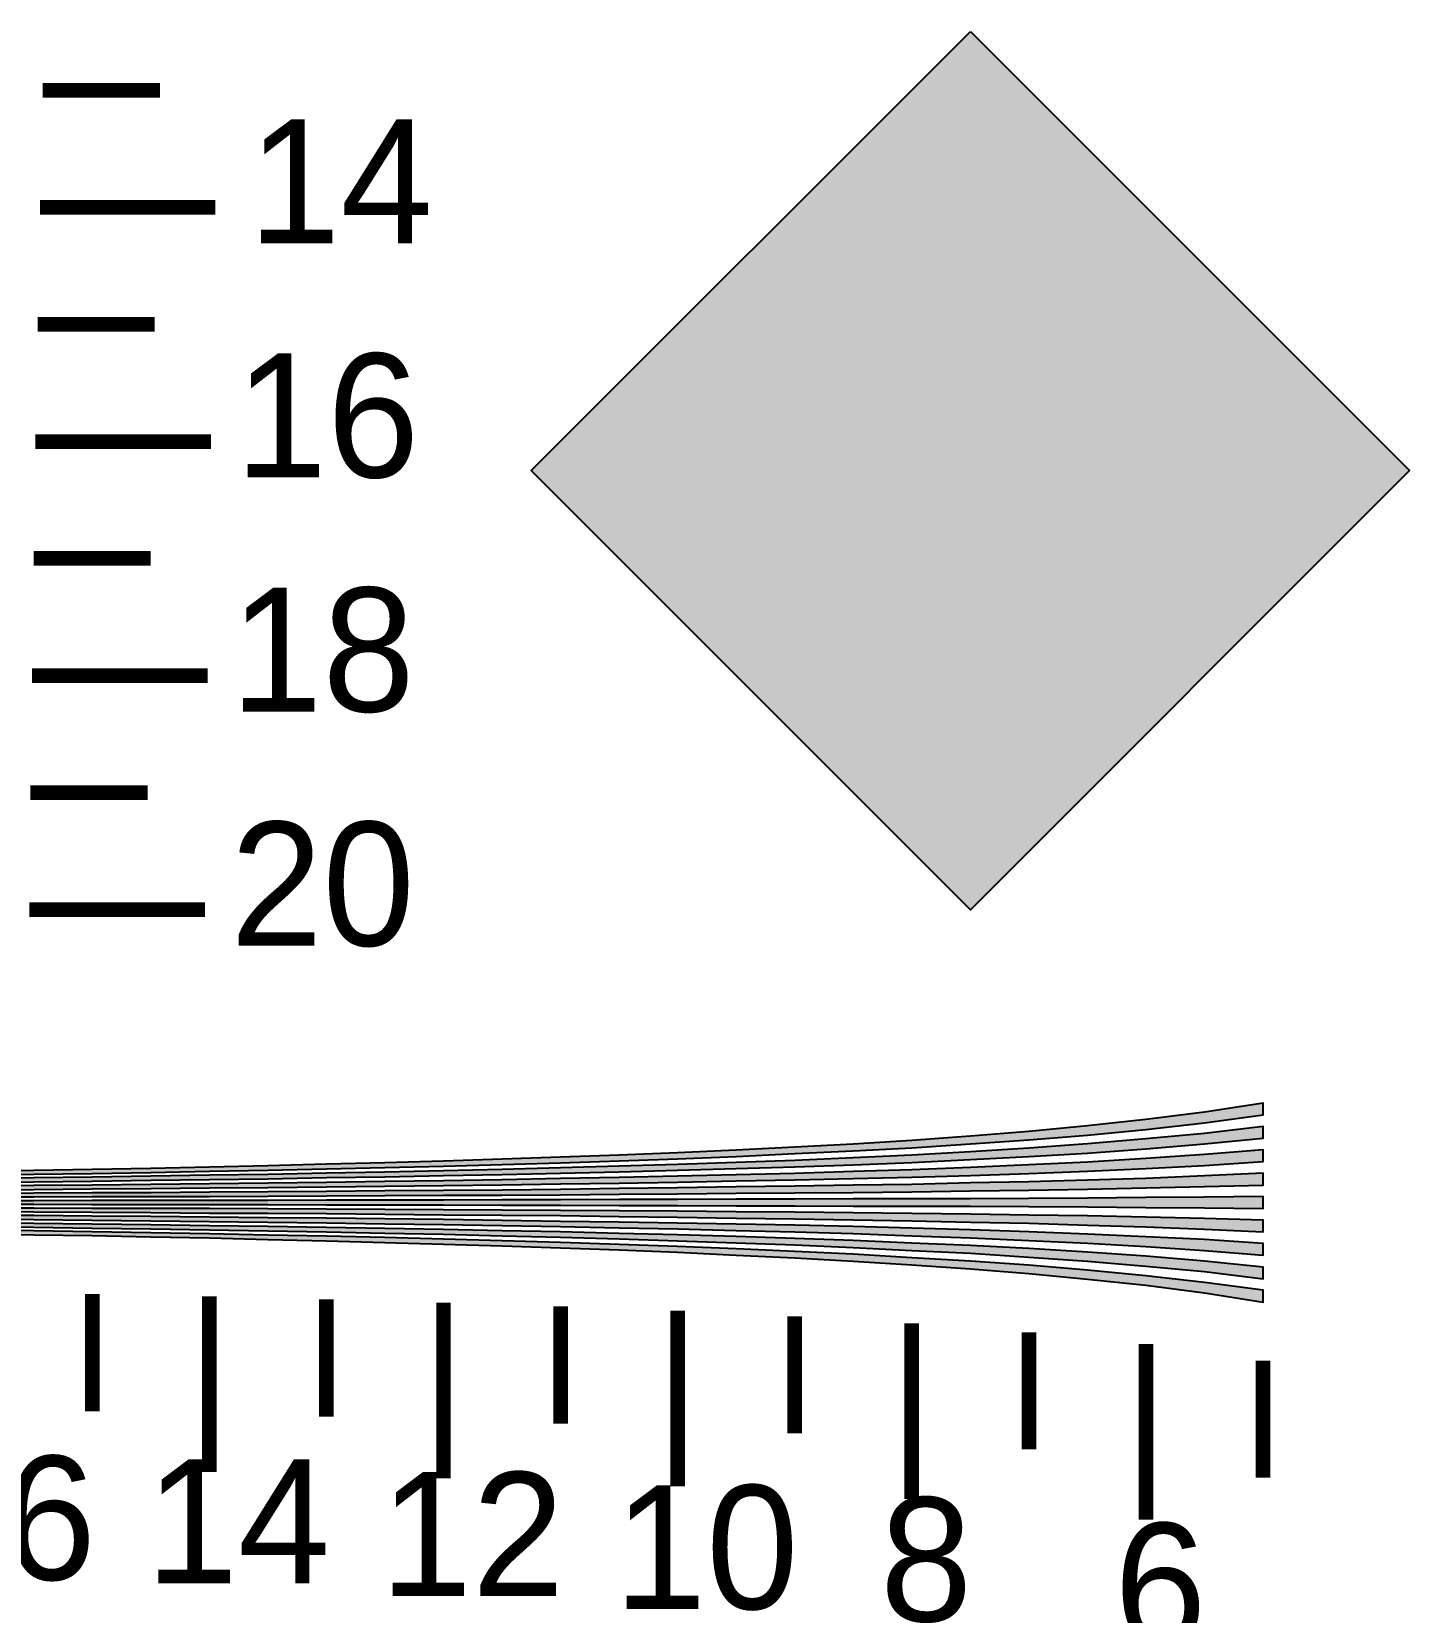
# Model space of a CAD drawing. Header units: millimetres. Extents: x 0 to 791, y 0 to 492.
# Drawn here: x 451.4 to 545.6, y 224.1 to 332.1 of the extents above; entities that cross this region are included whole.
import ezdxf

# ---------------------------------------------------------------- set-up
doc = ezdxf.new("R2010")
doc.units = ezdxf.units.MM
for name, color, linetype in [('CENTER', 7, 'Continuous'), ('LABELS', 7, 'Continuous'), ('SFR', 7, 'Continuous')]:
    doc.layers.add(name, color=color, linetype=linetype)

msp = doc.modelspace()

# ---------------------------------------------------------------- hatches: boundary and pattern name
at = {"layer": 'CENTER', "true_color": 0x000000}
h = msp.add_hatch(color=7, dxfattribs=at)
h.dxf.hatch_style = 1
h.paths.add_polyline_path([(535.56, 258.92), (531.56, 258.3), (527.56, 257.79), (523.56, 257.36), (519.56, 256.99), (515.56, 256.66), (511.56, 256.37), (507.56, 256.12), (503.56, 255.9), (499.56, 255.7), (495.56, 255.52), (491.56, 255.36), (487.56, 255.22), (483.56, 255.08), (479.56, 254.96), (475.56, 254.84), (471.56, 254.74), (467.56, 254.64), (463.56, 254.54), (459.56, 254.46), (455.56, 254.38), (451.56, 254.32), (447.56, 254.24), (443.56, 254.18), (439.56, 254.12), (435.56, 254.06), (431.56, 254), (427.56, 253.96), (423.56, 253.9), (419.56, 253.86), (415.56, 253.82), (415.56, 253.62), (419.56, 253.66), (423.56, 253.7), (427.56, 253.74), (431.56, 253.78), (435.56, 253.84), (439.56, 253.88), (443.56, 253.94), (447.56, 254), (451.56, 254.06), (455.56, 254.12), (459.56, 254.18), (463.56, 254.26), (467.56, 254.34), (471.56, 254.42), (475.56, 254.52), (479.56, 254.62), (483.56, 254.73), (487.56, 254.85), (491.56, 254.98), (495.56, 255.12), (499.56, 255.28), (503.56, 255.47), (507.56, 255.65), (511.56, 255.87), (515.56, 256.13), (519.56, 256.41), (523.56, 256.74), (527.56, 257.12), (531.56, 257.58), (535.56, 258.12), (535.56, 258.92)])
h = msp.add_hatch(color=7, dxfattribs=at)
h.dxf.hatch_style = 1
h.paths.add_polyline_path([(535.56, 257.33), (531.56, 256.84), (527.56, 256.47), (523.56, 256.13), (519.56, 255.85), (515.56, 255.59), (511.56, 255.37), (507.56, 255.19), (503.56, 255.01), (499.56, 254.87), (495.56, 254.73), (491.56, 254.61), (487.56, 254.49), (483.56, 254.39), (479.56, 254.29), (475.56, 254.21), (471.56, 254.13), (467.56, 254.05), (463.56, 253.99), (459.56, 253.93), (455.56, 253.87), (451.56, 253.81), (447.56, 253.75), (443.56, 253.71), (439.56, 253.65), (435.56, 253.6), (431.56, 253.56), (427.56, 253.52), (423.56, 253.48), (419.56, 253.46), (415.56, 253.42), (415.56, 253.22), (419.56, 253.24), (423.56, 253.28), (427.56, 253.3), (431.56, 253.34), (435.56, 253.38), (439.56, 253.42), (443.56, 253.47), (447.56, 253.51), (451.56, 253.55), (455.56, 253.59), (459.56, 253.65), (463.56, 253.71), (467.56, 253.75), (471.56, 253.83), (475.56, 253.89), (479.56, 253.97), (483.56, 254.05), (487.56, 254.13), (491.56, 254.23), (495.56, 254.33), (499.56, 254.45), (503.56, 254.57), (507.56, 254.71), (511.56, 254.87), (515.56, 255.07), (519.56, 255.27), (523.56, 255.51), (527.56, 255.79), (531.56, 256.13), (535.56, 256.53), (535.56, 257.33)])
h = msp.add_hatch(color=7, dxfattribs=at)
h.dxf.hatch_style = 1
h.paths.add_polyline_path([(535.56, 255.73), (531.56, 255.41), (527.56, 255.13), (523.56, 254.89), (519.56, 254.71), (515.56, 254.52), (511.56, 254.36), (507.56, 254.24), (503.56, 254.12), (499.56, 254.02), (495.56, 253.92), (491.56, 253.84), (487.56, 253.76), (483.56, 253.68), (479.56, 253.62), (475.56, 253.56), (471.56, 253.5), (467.56, 253.46), (463.56, 253.4), (459.56, 253.36), (455.56, 253.32), (451.56, 253.28), (447.56, 253.24), (443.56, 253.22), (439.56, 253.18), (435.56, 253.14), (431.56, 253.12), (427.56, 253.1), (423.56, 253.06), (419.56, 253.04), (415.56, 253.02), (415.56, 252.82), (419.56, 252.84), (423.56, 252.86), (427.56, 252.88), (431.56, 252.9), (435.56, 252.92), (439.56, 252.94), (443.56, 252.96), (447.56, 253), (451.56, 253.02), (455.56, 253.06), (459.56, 253.08), (463.56, 253.12), (467.56, 253.16), (471.56, 253.2), (475.56, 253.24), (479.56, 253.28), (483.56, 253.34), (487.56, 253.4), (491.56, 253.46), (495.56, 253.52), (499.56, 253.6), (503.56, 253.68), (507.56, 253.76), (511.56, 253.86), (515.56, 253.98), (519.56, 254.12), (523.56, 254.28), (527.56, 254.46), (531.56, 254.66), (535.56, 254.92), (535.56, 255.73)])
h = msp.add_hatch(color=7, dxfattribs=at)
h.dxf.hatch_style = 1
h.paths.add_polyline_path([(535.56, 254.13), (531.56, 253.95), (527.56, 253.78), (523.56, 253.66), (519.56, 253.54), (515.56, 253.47), (511.56, 253.36), (507.56, 253.31), (503.56, 253.25), (499.56, 253.19), (495.56, 253.12), (491.56, 253.08), (487.56, 253.02), (483.56, 252.98), (479.56, 252.96), (475.56, 252.92), (471.56, 252.88), (467.56, 252.86), (463.56, 252.84), (459.56, 252.8), (455.56, 252.78), (451.56, 252.76), (447.56, 252.74), (443.56, 252.73), (439.56, 252.71), (435.56, 252.71), (431.56, 252.69), (427.56, 252.67), (423.56, 252.65), (419.56, 252.65), (415.56, 252.63), (415.56, 252.43), (419.56, 252.43), (423.56, 252.45), (427.56, 252.45), (431.56, 252.47), (435.56, 252.47), (439.56, 252.49), (443.56, 252.49), (447.56, 252.51), (451.56, 252.51), (455.56, 252.53), (459.56, 252.55), (463.56, 252.55), (467.56, 252.56), (471.56, 252.58), (475.56, 252.6), (479.56, 252.62), (483.56, 252.64), (487.56, 252.66), (491.56, 252.7), (495.56, 252.72), (499.56, 252.76), (503.56, 252.78), (507.56, 252.82), (511.56, 252.86), (515.56, 252.92), (519.56, 252.98), (523.56, 253.04), (527.56, 253.12), (531.56, 253.22), (535.56, 253.32), (535.56, 254.13)])
h = msp.add_hatch(color=7, dxfattribs=at)
h.dxf.hatch_style = 1
h.paths.add_polyline_path([(535.56, 252.53), (531.56, 252.49), (527.56, 252.47), (523.56, 252.42), (519.56, 252.4), (515.56, 252.38), (511.56, 252.37), (507.56, 252.37), (503.56, 252.35), (499.56, 252.35), (495.56, 252.33), (491.56, 252.33), (487.56, 252.31), (483.56, 252.31), (479.56, 252.29), (475.56, 252.29), (471.56, 252.29), (467.56, 252.27), (463.56, 252.27), (459.56, 252.27), (455.56, 252.27), (451.56, 252.25), (447.56, 252.25), (443.56, 252.25), (439.56, 252.25), (435.56, 252.25), (431.56, 252.25), (427.56, 252.23), (423.56, 252.23), (419.56, 252.23), (415.56, 252.23), (415.56, 252.03), (419.56, 252.03), (423.56, 252.03), (427.56, 252.03), (431.56, 252.01), (435.56, 252.01), (439.56, 252.01), (443.56, 252.01), (447.56, 252.01), (451.56, 252.01), (455.56, 251.99), (459.56, 251.99), (463.56, 251.99), (467.56, 251.99), (471.56, 251.97), (475.56, 251.97), (479.56, 251.97), (483.56, 251.95), (487.56, 251.95), (491.56, 251.93), (495.56, 251.93), (499.56, 251.91), (503.56, 251.91), (507.56, 251.89), (511.56, 251.87), (515.56, 251.87), (519.56, 251.85), (523.56, 251.83), (527.56, 251.79), (531.56, 251.77), (535.56, 251.73), (535.56, 252.53)])
h = msp.add_hatch(color=7, dxfattribs=at)
h.dxf.hatch_style = 1
h.paths.add_polyline_path([(535.56, 250.93), (531.56, 251.03), (527.56, 251.13), (523.56, 251.21), (519.56, 251.27), (515.56, 251.33), (511.56, 251.37), (507.56, 251.43), (503.56, 251.47), (499.56, 251.49), (495.56, 251.53), (491.56, 251.55), (487.56, 251.59), (483.56, 251.61), (479.56, 251.63), (475.56, 251.65), (471.56, 251.67), (467.56, 251.69), (463.56, 251.71), (459.56, 251.71), (455.56, 251.73), (451.56, 251.75), (447.56, 251.75), (443.56, 251.76), (439.56, 251.76), (435.56, 251.78), (431.56, 251.78), (427.56, 251.8), (423.56, 251.8), (419.56, 251.82), (415.56, 251.82), (415.56, 251.62), (419.56, 251.6), (423.56, 251.6), (427.56, 251.58), (431.56, 251.56), (435.56, 251.54), (439.56, 251.54), (443.56, 251.52), (447.56, 251.51), (451.56, 251.49), (455.56, 251.47), (459.56, 251.45), (463.56, 251.41), (467.56, 251.39), (471.56, 251.37), (475.56, 251.33), (479.56, 251.29), (483.56, 251.27), (487.56, 251.23), (491.56, 251.17), (495.56, 251.13), (499.56, 251.07), (503.56, 251.01), (507.56, 250.94), (511.56, 250.87), (515.56, 250.79), (519.56, 250.71), (523.56, 250.59), (527.56, 250.47), (531.56, 250.31), (535.56, 250.13), (535.56, 250.93)])
h = msp.add_hatch(color=7, dxfattribs=at)
h.dxf.hatch_style = 1
h.paths.add_polyline_path([(535.56, 249.32), (531.56, 249.59), (527.56, 249.79), (523.56, 249.96), (519.56, 250.13), (515.56, 250.27), (511.56, 250.37), (507.56, 250.49), (503.56, 250.57), (499.56, 250.65), (495.56, 250.72), (491.56, 250.78), (487.56, 250.84), (483.56, 250.9), (479.56, 250.97), (475.56, 251.01), (471.56, 251.05), (467.56, 251.09), (463.56, 251.13), (459.56, 251.17), (455.56, 251.19), (451.56, 251.23), (447.56, 251.25), (443.56, 251.29), (439.56, 251.31), (435.56, 251.33), (431.56, 251.35), (427.56, 251.37), (423.56, 251.39), (419.56, 251.4), (415.56, 251.42), (415.56, 251.23), (419.56, 251.21), (423.56, 251.19), (427.56, 251.15), (431.56, 251.13), (435.56, 251.11), (439.56, 251.07), (443.56, 251.03), (447.56, 251.01), (451.56, 250.97), (455.56, 250.93), (459.56, 250.88), (463.56, 250.84), (467.56, 250.78), (471.56, 250.74), (475.56, 250.68), (479.56, 250.62), (483.56, 250.56), (487.56, 250.48), (491.56, 250.4), (495.56, 250.32), (499.56, 250.22), (503.56, 250.12), (507.56, 250), (511.56, 249.86), (515.56, 249.72), (519.56, 249.54), (523.56, 249.36), (527.56, 249.12), (531.56, 248.84), (535.56, 248.52), (535.56, 249.32)])
h = msp.add_hatch(color=7, dxfattribs=at)
h.dxf.hatch_style = 1
h.paths.add_polyline_path([(535.56, 247.72), (531.56, 248.12), (527.56, 248.46), (523.56, 248.74), (519.56, 248.98), (515.56, 249.18), (511.56, 249.36), (507.56, 249.54), (503.56, 249.68), (499.56, 249.8), (495.56, 249.92), (491.56, 250.02), (487.56, 250.12), (483.56, 250.2), (479.56, 250.28), (475.56, 250.36), (471.56, 250.42), (467.56, 250.5), (463.56, 250.54), (459.56, 250.6), (455.56, 250.66), (451.56, 250.7), (447.56, 250.74), (443.56, 250.78), (439.56, 250.82), (435.56, 250.87), (431.56, 250.91), (427.56, 250.95), (423.56, 250.97), (419.56, 251.01), (415.56, 251.03), (415.56, 250.82), (419.56, 250.78), (423.56, 250.77), (427.56, 250.72), (431.56, 250.68), (435.56, 250.64), (439.56, 250.6), (443.56, 250.54), (447.56, 250.5), (451.56, 250.44), (455.56, 250.38), (459.56, 250.32), (463.56, 250.26), (467.56, 250.2), (471.56, 250.12), (475.56, 250.04), (479.56, 249.96), (483.56, 249.86), (487.56, 249.76), (491.56, 249.64), (495.56, 249.52), (499.56, 249.38), (503.56, 249.24), (507.56, 249.06), (511.56, 248.86), (515.56, 248.66), (519.56, 248.4), (523.56, 248.12), (527.56, 247.78), (531.56, 247.41), (535.56, 246.92), (535.56, 247.72), (535.56, 247.72)])
h = msp.add_hatch(color=7, dxfattribs=at)
h.dxf.hatch_style = 1
h.paths.add_polyline_path([(535.56, 246.13), (531.56, 246.67), (527.56, 247.12), (523.56, 247.5), (519.56, 247.84), (515.56, 248.12), (511.56, 248.36), (507.56, 248.6), (503.56, 248.78), (499.56, 248.96), (495.56, 249.12), (491.56, 249.26), (487.56, 249.4), (483.56, 249.52), (479.56, 249.62), (475.56, 249.73), (471.56, 249.83), (467.56, 249.9), (463.56, 249.98), (459.56, 250.06), (455.56, 250.12), (451.56, 250.19), (447.56, 250.25), (443.56, 250.31), (439.56, 250.36), (435.56, 250.41), (431.56, 250.47), (427.56, 250.51), (423.56, 250.55), (419.56, 250.59), (415.56, 250.63), (415.56, 250.43), (419.56, 250.39), (423.56, 250.35), (427.56, 250.29), (431.56, 250.25), (435.56, 250.19), (439.56, 250.13), (443.56, 250.07), (447.56, 250.01), (451.56, 249.93), (455.56, 249.87), (459.56, 249.79), (463.56, 249.71), (467.56, 249.61), (471.56, 249.51), (475.56, 249.4), (479.56, 249.28), (483.56, 249.16), (487.56, 249.03), (491.56, 248.89), (495.56, 248.73), (499.56, 248.54), (503.56, 248.34), (507.56, 248.12), (511.56, 247.86), (515.56, 247.59), (519.56, 247.27), (523.56, 246.89), (527.56, 246.47), (531.56, 245.95), (535.56, 245.33), (535.56, 246.13)])
at = {"layer": 'SFR', "true_color": 0x000000}
h = msp.add_hatch(color=7, dxfattribs=at)
h.dxf.hatch_style = 1
h.paths.add_polyline_path([(515.56, 332.13), (545.56, 302.13), (515.56, 272.13), (485.56, 302.13), (515.56, 332.13)])

# ---------------------------------------------------------------- linework, layer by layer
at = {"layer": 'CENTER', "color": 250, "lineweight": 35, "const_width": 1}
for points in [[(452.18, 328.12), (460.18, 328.12)], [(451.98, 320.13), (463.98, 320.13)], [(451.82, 312.13), (459.82, 312.13)], [(451.68, 304.12), (463.68, 304.12)], [(451.56, 296.13), (459.56, 296.13)], [(451.44, 288.12), (463.44, 288.12)], [(451.34, 280.12), (459.34, 280.12)], [(451.26, 272.13), (463.26, 272.13)], [(455.56, 245.87), (455.56, 237.87)], [(463.56, 245.71), (463.56, 233.71)], [(471.56, 245.51), (471.56, 237.5)], [(479.56, 245.29), (479.56, 233.29)], [(487.56, 245.03), (487.56, 237.03)], [(495.56, 244.73), (495.56, 232.73)], [(503.56, 244.35), (503.56, 236.35)], [(511.56, 243.87), (511.56, 231.87)], [(519.56, 243.27), (519.56, 235.27)], [(527.56, 242.47), (527.56, 230.47)], [(535.56, 241.33), (535.56, 233.33)]]:
    msp.add_lwpolyline(points, dxfattribs=at)
at = {"layer": 'CENTER', "color": 250}
for points in [[(447.56, 254), (451.56, 254.06), (455.56, 254.12), (459.56, 254.18), (463.56, 254.26), (467.56, 254.34), (471.56, 254.42), (475.56, 254.52), (479.56, 254.62), (483.56, 254.73), (487.56, 254.85), (491.56, 254.98), (495.56, 255.12), (499.56, 255.28), (503.56, 255.47), (507.56, 255.65), (511.56, 255.87), (515.56, 256.13), (519.56, 256.41), (523.56, 256.74), (527.56, 257.12), (531.56, 257.58), (535.56, 258.12), (535.56, 258.92), (535.56, 258.92), (531.56, 258.3), (527.56, 257.79), (523.56, 257.36), (519.56, 256.99), (515.56, 256.66), (511.56, 256.37), (507.56, 256.12), (503.56, 255.9), (499.56, 255.7), (495.56, 255.52), (491.56, 255.36), (487.56, 255.22), (483.56, 255.08), (479.56, 254.96), (475.56, 254.84), (471.56, 254.74), (467.56, 254.64), (463.56, 254.54), (459.56, 254.46), (455.56, 254.38), (451.56, 254.32), (447.56, 254.24)], [(447.56, 253.51), (451.56, 253.55), (455.56, 253.59), (459.56, 253.65), (463.56, 253.71), (467.56, 253.75), (471.56, 253.83), (475.56, 253.89), (479.56, 253.97), (483.56, 254.05), (487.56, 254.13), (491.56, 254.23), (495.56, 254.33), (499.56, 254.45), (503.56, 254.57), (507.56, 254.71), (511.56, 254.87), (515.56, 255.07), (519.56, 255.27), (523.56, 255.51), (527.56, 255.79), (531.56, 256.13), (535.56, 256.53), (535.56, 257.33), (535.56, 257.33), (531.56, 256.84), (527.56, 256.47), (523.56, 256.13), (519.56, 255.85), (515.56, 255.59), (511.56, 255.37), (507.56, 255.19), (503.56, 255.01), (499.56, 254.87), (495.56, 254.73), (491.56, 254.61), (487.56, 254.49), (483.56, 254.39), (479.56, 254.29), (475.56, 254.21), (471.56, 254.13), (467.56, 254.05), (463.56, 253.99), (459.56, 253.93), (455.56, 253.87), (451.56, 253.81), (447.56, 253.75)], [(447.56, 253), (451.56, 253.02), (455.56, 253.06), (459.56, 253.08), (463.56, 253.12), (467.56, 253.16), (471.56, 253.2), (475.56, 253.24), (479.56, 253.28), (483.56, 253.34), (487.56, 253.4), (491.56, 253.46), (495.56, 253.52), (499.56, 253.6), (503.56, 253.68), (507.56, 253.76), (511.56, 253.86), (515.56, 253.98), (519.56, 254.12), (523.56, 254.28), (527.56, 254.46), (531.56, 254.66), (535.56, 254.92), (535.56, 255.73), (535.56, 255.73), (531.56, 255.41), (527.56, 255.13), (523.56, 254.89), (519.56, 254.71), (515.56, 254.52), (511.56, 254.36), (507.56, 254.24), (503.56, 254.12), (499.56, 254.02), (495.56, 253.92), (491.56, 253.84), (487.56, 253.76), (483.56, 253.68), (479.56, 253.62), (475.56, 253.56), (471.56, 253.5), (467.56, 253.46), (463.56, 253.4), (459.56, 253.36), (455.56, 253.32), (451.56, 253.28), (447.56, 253.24)], [(447.56, 252.51), (451.56, 252.51), (455.56, 252.53), (459.56, 252.55), (463.56, 252.55), (467.56, 252.56), (471.56, 252.58), (475.56, 252.6), (479.56, 252.62), (483.56, 252.64), (487.56, 252.66), (491.56, 252.7), (495.56, 252.72), (499.56, 252.76), (503.56, 252.78), (507.56, 252.82), (511.56, 252.86), (515.56, 252.92), (519.56, 252.98), (523.56, 253.04), (527.56, 253.12), (531.56, 253.22), (535.56, 253.32), (535.56, 254.13), (535.56, 254.13), (531.56, 253.95), (527.56, 253.78), (523.56, 253.66), (519.56, 253.54), (515.56, 253.47), (511.56, 253.36), (507.56, 253.31), (503.56, 253.25), (499.56, 253.19), (495.56, 253.12), (491.56, 253.08), (487.56, 253.02), (483.56, 252.98), (479.56, 252.96), (475.56, 252.92), (471.56, 252.88), (467.56, 252.86), (463.56, 252.84), (459.56, 252.8), (455.56, 252.78), (451.56, 252.76), (447.56, 252.74)], [(447.56, 252.01), (451.56, 252.01), (455.56, 251.99), (459.56, 251.99), (463.56, 251.99), (467.56, 251.99), (471.56, 251.97), (475.56, 251.97), (479.56, 251.97), (483.56, 251.95), (487.56, 251.95), (491.56, 251.93), (495.56, 251.93), (499.56, 251.91), (503.56, 251.91), (507.56, 251.89), (511.56, 251.87), (515.56, 251.87), (519.56, 251.85), (523.56, 251.83), (527.56, 251.79), (531.56, 251.77), (535.56, 251.73), (535.56, 252.53), (535.56, 252.53), (531.56, 252.49), (527.56, 252.47), (523.56, 252.42), (519.56, 252.4), (515.56, 252.38), (511.56, 252.37), (507.56, 252.37), (503.56, 252.35), (499.56, 252.35), (495.56, 252.33), (491.56, 252.33), (487.56, 252.31), (483.56, 252.31), (479.56, 252.29), (475.56, 252.29), (471.56, 252.29), (467.56, 252.27), (463.56, 252.27), (459.56, 252.27), (455.56, 252.27), (451.56, 252.25), (447.56, 252.25)], [(447.56, 251.51), (451.56, 251.49), (455.56, 251.47), (459.56, 251.45), (463.56, 251.41), (467.56, 251.39), (471.56, 251.37), (475.56, 251.33), (479.56, 251.29), (483.56, 251.27), (487.56, 251.23), (491.56, 251.17), (495.56, 251.13), (499.56, 251.07), (503.56, 251.01), (507.56, 250.94), (511.56, 250.87), (515.56, 250.79), (519.56, 250.71), (523.56, 250.59), (527.56, 250.47), (531.56, 250.31), (535.56, 250.13), (535.56, 250.93), (535.56, 250.93), (531.56, 251.03), (527.56, 251.13), (523.56, 251.21), (519.56, 251.27), (515.56, 251.33), (511.56, 251.37), (507.56, 251.43), (503.56, 251.47), (499.56, 251.49), (495.56, 251.53), (491.56, 251.55), (487.56, 251.59), (483.56, 251.61), (479.56, 251.63), (475.56, 251.65), (471.56, 251.67), (467.56, 251.69), (463.56, 251.71), (459.56, 251.71), (455.56, 251.73), (451.56, 251.75), (447.56, 251.75)], [(447.56, 251.01), (451.56, 250.97), (455.56, 250.93), (459.56, 250.88), (463.56, 250.84), (467.56, 250.78), (471.56, 250.74), (475.56, 250.68), (479.56, 250.62), (483.56, 250.56), (487.56, 250.48), (491.56, 250.4), (495.56, 250.32), (499.56, 250.22), (503.56, 250.12), (507.56, 250), (511.56, 249.86), (515.56, 249.72), (519.56, 249.54), (523.56, 249.36), (527.56, 249.12), (531.56, 248.84), (535.56, 248.52), (535.56, 249.32), (535.56, 249.32), (531.56, 249.59), (527.56, 249.79), (523.56, 249.96), (519.56, 250.13), (515.56, 250.27), (511.56, 250.37), (507.56, 250.49), (503.56, 250.57), (499.56, 250.65), (495.56, 250.72), (491.56, 250.78), (487.56, 250.84), (483.56, 250.9), (479.56, 250.97), (475.56, 251.01), (471.56, 251.05), (467.56, 251.09), (463.56, 251.13), (459.56, 251.17), (455.56, 251.19), (451.56, 251.23), (447.56, 251.25)], [(447.56, 250.5), (451.56, 250.44), (455.56, 250.38), (459.56, 250.32), (463.56, 250.26), (467.56, 250.2), (471.56, 250.12), (475.56, 250.04), (479.56, 249.96), (483.56, 249.86), (487.56, 249.76), (491.56, 249.64), (495.56, 249.52), (499.56, 249.38), (503.56, 249.24), (507.56, 249.06), (511.56, 248.86), (515.56, 248.66), (519.56, 248.4), (523.56, 248.12), (527.56, 247.78), (531.56, 247.41), (535.56, 246.92), (535.56, 247.72), (535.56, 247.72), (535.56, 247.72), (531.56, 248.12), (527.56, 248.46), (523.56, 248.74), (519.56, 248.98), (515.56, 249.18), (511.56, 249.36), (507.56, 249.54), (503.56, 249.68), (499.56, 249.8), (495.56, 249.92), (491.56, 250.02), (487.56, 250.12), (483.56, 250.2), (479.56, 250.28), (475.56, 250.36), (471.56, 250.42), (467.56, 250.5), (463.56, 250.54), (459.56, 250.6), (455.56, 250.66), (451.56, 250.7), (447.56, 250.74)], [(447.56, 250.01), (451.56, 249.93), (455.56, 249.87), (459.56, 249.79), (463.56, 249.71), (467.56, 249.61), (471.56, 249.51), (475.56, 249.4), (479.56, 249.28), (483.56, 249.16), (487.56, 249.03), (491.56, 248.89), (495.56, 248.73), (499.56, 248.54), (503.56, 248.34), (507.56, 248.12), (511.56, 247.86), (515.56, 247.59), (519.56, 247.27), (523.56, 246.89), (527.56, 246.47), (531.56, 245.95), (535.56, 245.33), (535.56, 246.13), (535.56, 246.13), (531.56, 246.67), (527.56, 247.12), (523.56, 247.5), (519.56, 247.84), (515.56, 248.12), (511.56, 248.36), (507.56, 248.6), (503.56, 248.78), (499.56, 248.96), (495.56, 249.12), (491.56, 249.26), (487.56, 249.4), (483.56, 249.52), (479.56, 249.62), (475.56, 249.73), (471.56, 249.83), (467.56, 249.9), (463.56, 249.98), (459.56, 250.06), (455.56, 250.12), (451.56, 250.19), (447.56, 250.25)]]:
    msp.add_lwpolyline(points, dxfattribs=at)
at = {"layer": 'CENTER', "color": 250, "true_color": 0x000000}
for points in [[(535.56, 258.12), (511.56, 256.37), (495.56, 255.12)], [(535.56, 258.12), (495.56, 255.12), (499.56, 255.28)], [(535.56, 258.12), (499.56, 255.28), (503.56, 255.47)], [(535.56, 258.12), (503.56, 255.47), (507.56, 255.65)], [(535.56, 258.12), (507.56, 255.65), (511.56, 255.87)], [(535.56, 258.12), (515.56, 256.66), (511.56, 256.37)], [(535.56, 258.12), (511.56, 255.87), (515.56, 256.13)], [(535.56, 258.12), (519.56, 256.99), (515.56, 256.66)], [(535.56, 258.12), (515.56, 256.13), (519.56, 256.41)], [(535.56, 258.12), (523.56, 257.36), (519.56, 256.99)], [(535.56, 258.12), (519.56, 256.41), (523.56, 256.74)], [(535.56, 258.12), (527.56, 257.79), (523.56, 257.36)], [(535.56, 258.12), (523.56, 256.74), (527.56, 257.12)], [(535.56, 258.12), (531.56, 258.3), (527.56, 257.79)], [(527.56, 257.12), (531.56, 257.58), (535.56, 258.12)], [(535.56, 258.12), (535.56, 258.92), (531.56, 258.3)], [(535.56, 256.53), (535.56, 257.33), (531.56, 256.84)], [(507.56, 256.12), (503.56, 255.9), (483.56, 254.73)], [(507.56, 256.12), (483.56, 254.73), (487.56, 254.85)], [(535.56, 256.53), (511.56, 255.37), (487.56, 254.13)], [(535.56, 256.53), (487.56, 254.13), (491.56, 254.23)], [(511.56, 256.37), (507.56, 256.12), (487.56, 254.85)], [(511.56, 256.37), (487.56, 254.85), (491.56, 254.98)], [(535.56, 256.53), (491.56, 254.23), (495.56, 254.33)], [(511.56, 256.37), (491.56, 254.98), (495.56, 255.12)], [(535.56, 256.53), (495.56, 254.33), (499.56, 254.45)], [(535.56, 256.53), (499.56, 254.45), (503.56, 254.57)], [(535.56, 256.53), (503.56, 254.57), (507.56, 254.71)], [(535.56, 256.53), (507.56, 254.71), (511.56, 254.87)], [(535.56, 256.53), (515.56, 255.59), (511.56, 255.37)], [(535.56, 256.53), (511.56, 254.87), (515.56, 255.07)], [(535.56, 256.53), (519.56, 255.85), (515.56, 255.59)], [(535.56, 256.53), (515.56, 255.07), (519.56, 255.27)], [(535.56, 256.53), (523.56, 256.13), (519.56, 255.85)], [(535.56, 256.53), (519.56, 255.27), (523.56, 255.51)], [(535.56, 256.53), (527.56, 256.47), (523.56, 256.13)], [(535.56, 256.53), (523.56, 255.51), (527.56, 255.79)], [(535.56, 256.53), (531.56, 256.84), (527.56, 256.47)], [(527.56, 255.79), (531.56, 256.13), (535.56, 256.53)], [(483.56, 255.08), (475.56, 254.84), (451.56, 254.06)], [(483.56, 255.08), (451.56, 254.06), (455.56, 254.12)], [(483.56, 255.08), (455.56, 254.12), (459.56, 254.18)], [(491.56, 255.36), (487.56, 255.22), (459.56, 254.18)], [(491.56, 255.36), (459.56, 254.18), (463.56, 254.26)], [(487.56, 255.22), (483.56, 255.08), (459.56, 254.18)], [(491.56, 255.36), (463.56, 254.26), (467.56, 254.34)], [(535.56, 254.92), (495.56, 253.92), (463.56, 253.12)], [(535.56, 254.92), (463.56, 253.12), (467.56, 253.16)], [(495.56, 255.52), (491.56, 255.36), (467.56, 254.34)], [(495.56, 255.52), (467.56, 254.34), (471.56, 254.42)], [(503.56, 255.01), (499.56, 254.87), (467.56, 253.75)], [(503.56, 255.01), (467.56, 253.75), (471.56, 253.83)], [(535.56, 254.92), (467.56, 253.16), (471.56, 253.2)], [(499.56, 255.7), (495.56, 255.52), (471.56, 254.42)], [(499.56, 255.7), (471.56, 254.42), (475.56, 254.52)], [(503.56, 255.01), (471.56, 253.83), (475.56, 253.89)], [(535.56, 254.92), (471.56, 253.2), (475.56, 253.24)], [(499.56, 255.7), (475.56, 254.52), (479.56, 254.62)], [(483.56, 255.08), (479.56, 254.96), (475.56, 254.84)], [(503.56, 255.01), (475.56, 253.89), (479.56, 253.97)], [(535.56, 254.92), (475.56, 253.24), (479.56, 253.28)], [(503.56, 255.9), (499.56, 255.7), (479.56, 254.62)], [(503.56, 255.9), (479.56, 254.62), (483.56, 254.73)], [(503.56, 255.01), (479.56, 253.97), (483.56, 254.05)], [(535.56, 254.92), (479.56, 253.28), (483.56, 253.34)], [(511.56, 255.37), (507.56, 255.19), (483.56, 254.05)], [(511.56, 255.37), (483.56, 254.05), (487.56, 254.13)], [(507.56, 255.19), (503.56, 255.01), (483.56, 254.05)], [(535.56, 254.92), (483.56, 253.34), (487.56, 253.4)], [(535.56, 254.92), (487.56, 253.4), (491.56, 253.46)], [(535.56, 254.92), (491.56, 253.46), (495.56, 253.52)], [(535.56, 254.92), (499.56, 254.02), (495.56, 253.92)], [(535.56, 254.92), (495.56, 253.52), (499.56, 253.6)], [(535.56, 254.92), (503.56, 254.12), (499.56, 254.02)], [(535.56, 254.92), (499.56, 253.6), (503.56, 253.68)], [(535.56, 254.92), (507.56, 254.24), (503.56, 254.12)], [(535.56, 254.92), (503.56, 253.68), (507.56, 253.76)], [(535.56, 254.92), (511.56, 254.36), (507.56, 254.24)], [(535.56, 254.92), (507.56, 253.76), (511.56, 253.86)], [(535.56, 254.92), (515.56, 254.52), (511.56, 254.36)], [(535.56, 254.92), (511.56, 253.86), (515.56, 253.98)], [(535.56, 254.92), (519.56, 254.71), (515.56, 254.52)], [(535.56, 254.92), (515.56, 253.98), (519.56, 254.12)], [(535.56, 254.92), (523.56, 254.89), (519.56, 254.71)], [(535.56, 254.92), (519.56, 254.12), (523.56, 254.28)], [(535.56, 254.92), (527.56, 255.13), (523.56, 254.89)], [(535.56, 254.92), (523.56, 254.28), (527.56, 254.46)], [(535.56, 254.92), (531.56, 255.41), (527.56, 255.13)], [(527.56, 254.46), (531.56, 254.66), (535.56, 254.92)], [(535.56, 254.92), (535.56, 255.73), (531.56, 255.41)], [(455.56, 254.38), (447.56, 254.24), (415.56, 253.62)], [(455.56, 254.38), (415.56, 253.62), (419.56, 253.66)], [(467.56, 254.05), (455.56, 253.87), (415.56, 253.22)], [(467.56, 254.05), (415.56, 253.22), (419.56, 253.24)], [(455.56, 253.87), (451.56, 253.81), (415.56, 253.22)], [(451.56, 253.81), (447.56, 253.75), (415.56, 253.22)], [(463.56, 254.54), (459.56, 254.46), (419.56, 253.66)], [(463.56, 254.54), (419.56, 253.66), (423.56, 253.7)], [(459.56, 254.46), (455.56, 254.38), (419.56, 253.66)], [(467.56, 254.05), (419.56, 253.24), (423.56, 253.28)], [(463.56, 254.54), (423.56, 253.7), (427.56, 253.74)], [(467.56, 254.05), (423.56, 253.28), (427.56, 253.3)], [(463.56, 254.54), (427.56, 253.74), (431.56, 253.78)], [(467.56, 254.05), (427.56, 253.3), (431.56, 253.34)], [(463.56, 254.54), (431.56, 253.78), (435.56, 253.84)], [(467.56, 254.05), (431.56, 253.34), (435.56, 253.38)], [(463.56, 254.54), (435.56, 253.84), (439.56, 253.88)], [(479.56, 254.29), (475.56, 254.21), (435.56, 253.38)], [(479.56, 254.29), (435.56, 253.38), (439.56, 253.42)], [(475.56, 254.21), (471.56, 254.13), (435.56, 253.38)], [(471.56, 254.13), (467.56, 254.05), (435.56, 253.38)], [(475.56, 254.84), (467.56, 254.64), (439.56, 253.88)], [(475.56, 254.84), (439.56, 253.88), (443.56, 253.94)], [(467.56, 254.64), (463.56, 254.54), (439.56, 253.88)], [(479.56, 254.29), (439.56, 253.42), (443.56, 253.47)], [(475.56, 254.84), (443.56, 253.94), (447.56, 254)], [(479.56, 254.29), (443.56, 253.47), (447.56, 253.51)], [(475.56, 254.84), (447.56, 254), (451.56, 254.06)], [(455.56, 254.38), (451.56, 254.32), (447.56, 254.24)], [(479.56, 254.29), (447.56, 253.51), (451.56, 253.55)], [(487.56, 254.49), (483.56, 254.39), (451.56, 253.55)], [(487.56, 254.49), (451.56, 253.55), (455.56, 253.59)], [(483.56, 254.39), (479.56, 254.29), (451.56, 253.55)], [(495.56, 253.92), (491.56, 253.84), (451.56, 253.02)], [(495.56, 253.92), (451.56, 253.02), (455.56, 253.06)], [(491.56, 253.84), (487.56, 253.76), (451.56, 253.02)], [(487.56, 254.49), (455.56, 253.59), (459.56, 253.65)], [(467.56, 254.05), (463.56, 253.99), (455.56, 253.87)], [(463.56, 253.99), (459.56, 253.93), (455.56, 253.87)], [(495.56, 253.92), (455.56, 253.06), (459.56, 253.08)], [(487.56, 254.49), (459.56, 253.65), (463.56, 253.71)], [(495.56, 253.92), (459.56, 253.08), (463.56, 253.12)], [(495.56, 254.73), (491.56, 254.61), (463.56, 253.71)], [(495.56, 254.73), (463.56, 253.71), (467.56, 253.75)], [(491.56, 254.61), (487.56, 254.49), (463.56, 253.71)], [(499.56, 254.87), (495.56, 254.73), (467.56, 253.75)], [(475.56, 254.84), (471.56, 254.74), (467.56, 254.64)], [(535.56, 253.32), (531.56, 253.95), (527.56, 253.78)], [(535.56, 253.32), (535.56, 254.13), (531.56, 253.95)], [(463.56, 253.4), (451.56, 253.28), (415.56, 252.82)], [(463.56, 253.4), (415.56, 252.82), (419.56, 252.84)], [(535.56, 253.32), (471.56, 252.88), (415.56, 252.43)], [(535.56, 253.32), (415.56, 252.43), (419.56, 252.43)], [(451.56, 253.28), (447.56, 253.24), (415.56, 252.82)], [(471.56, 252.88), (459.56, 252.8), (415.56, 252.43)], [(459.56, 252.8), (451.56, 252.76), (415.56, 252.43)], [(451.56, 252.76), (439.56, 252.71), (415.56, 252.43)], [(471.56, 253.5), (463.56, 253.4), (419.56, 252.84)], [(471.56, 253.5), (419.56, 252.84), (423.56, 252.86)], [(535.56, 253.32), (419.56, 252.43), (423.56, 252.45)], [(471.56, 253.5), (423.56, 252.86), (427.56, 252.88)], [(535.56, 253.32), (423.56, 252.45), (427.56, 252.45)], [(471.56, 253.5), (427.56, 252.88), (431.56, 252.9)], [(535.56, 253.32), (427.56, 252.45), (431.56, 252.47)], [(483.56, 253.68), (475.56, 253.56), (431.56, 252.9)], [(483.56, 253.68), (431.56, 252.9), (435.56, 252.92)], [(475.56, 253.56), (471.56, 253.5), (431.56, 252.9)], [(535.56, 253.32), (431.56, 252.47), (435.56, 252.47)], [(483.56, 253.68), (435.56, 252.92), (439.56, 252.94)], [(535.56, 253.32), (435.56, 252.47), (439.56, 252.49)], [(483.56, 253.68), (439.56, 252.94), (443.56, 252.96)], [(535.56, 253.32), (439.56, 252.49), (443.56, 252.49)], [(451.56, 252.76), (447.56, 252.74), (439.56, 252.71)], [(483.56, 253.68), (443.56, 252.96), (447.56, 253)], [(535.56, 253.32), (443.56, 252.49), (447.56, 252.51)], [(483.56, 253.68), (447.56, 253), (451.56, 253.02)], [(535.56, 253.32), (447.56, 252.51), (451.56, 252.51)], [(487.56, 253.76), (483.56, 253.68), (451.56, 253.02)], [(463.56, 253.4), (459.56, 253.36), (451.56, 253.28)], [(459.56, 253.36), (455.56, 253.32), (451.56, 253.28)], [(535.56, 253.32), (451.56, 252.51), (455.56, 252.53)], [(459.56, 252.8), (455.56, 252.78), (451.56, 252.76)], [(535.56, 253.32), (455.56, 252.53), (459.56, 252.55)], [(535.56, 253.32), (459.56, 252.55), (463.56, 252.55)], [(471.56, 252.88), (463.56, 252.84), (459.56, 252.8)], [(471.56, 253.5), (467.56, 253.46), (463.56, 253.4)], [(535.56, 253.32), (463.56, 252.55), (467.56, 252.56)], [(471.56, 252.88), (467.56, 252.86), (463.56, 252.84)], [(535.56, 253.32), (467.56, 252.56), (471.56, 252.58)], [(535.56, 253.32), (475.56, 252.92), (471.56, 252.88)], [(535.56, 253.32), (471.56, 252.58), (475.56, 252.6)], [(483.56, 253.68), (479.56, 253.62), (475.56, 253.56)], [(535.56, 253.32), (483.56, 252.98), (475.56, 252.92)], [(535.56, 253.32), (475.56, 252.6), (479.56, 252.62)], [(483.56, 252.98), (479.56, 252.96), (475.56, 252.92)], [(535.56, 253.32), (479.56, 252.62), (483.56, 252.64)], [(535.56, 253.32), (487.56, 253.02), (483.56, 252.98)], [(535.56, 253.32), (483.56, 252.64), (487.56, 252.66)], [(535.56, 253.32), (491.56, 253.08), (487.56, 253.02)], [(535.56, 253.32), (487.56, 252.66), (491.56, 252.7)], [(535.56, 253.32), (495.56, 253.12), (491.56, 253.08)], [(535.56, 253.32), (491.56, 252.7), (495.56, 252.72)], [(535.56, 253.32), (499.56, 253.19), (495.56, 253.12)], [(535.56, 253.32), (495.56, 252.72), (499.56, 252.76)], [(535.56, 253.32), (503.56, 253.25), (499.56, 253.19)], [(535.56, 253.32), (499.56, 252.76), (503.56, 252.78)], [(535.56, 253.32), (507.56, 253.31), (503.56, 253.25)], [(535.56, 253.32), (503.56, 252.78), (507.56, 252.82)], [(535.56, 253.32), (511.56, 253.36), (507.56, 253.31)], [(535.56, 253.32), (507.56, 252.82), (511.56, 252.86)], [(535.56, 253.32), (515.56, 253.47), (511.56, 253.36)], [(535.56, 253.32), (511.56, 252.86), (515.56, 252.92)], [(535.56, 253.32), (519.56, 253.54), (515.56, 253.47)], [(535.56, 253.32), (515.56, 252.92), (519.56, 252.98)], [(535.56, 253.32), (523.56, 253.66), (519.56, 253.54)], [(535.56, 253.32), (519.56, 252.98), (523.56, 253.04)], [(535.56, 253.32), (527.56, 253.78), (523.56, 253.66)], [(523.56, 253.04), (531.56, 253.22), (535.56, 253.32)], [(523.56, 253.04), (527.56, 253.12), (531.56, 253.22)], [(479.56, 252.29), (467.56, 252.27), (415.56, 252.03)], [(479.56, 252.29), (415.56, 252.03), (419.56, 252.03)], [(467.56, 252.27), (451.56, 252.25), (415.56, 252.03)], [(451.56, 252.25), (427.56, 252.23), (415.56, 252.03)], [(507.56, 251.43), (423.56, 251.8), (415.56, 251.82)], [(507.56, 251.43), (415.56, 251.82), (415.56, 251.62)], [(479.56, 252.29), (419.56, 252.03), (423.56, 252.03)], [(479.56, 252.29), (423.56, 252.03), (427.56, 252.03)], [(507.56, 251.43), (431.56, 251.78), (423.56, 251.8)], [(483.56, 252.31), (479.56, 252.29), (427.56, 252.03)], [(483.56, 252.31), (427.56, 252.03), (431.56, 252.01)], [(451.56, 252.25), (447.56, 252.25), (427.56, 252.23)], [(483.56, 252.31), (431.56, 252.01), (435.56, 252.01)], [(507.56, 251.43), (435.56, 251.78), (431.56, 251.78)], [(483.56, 252.31), (435.56, 252.01), (439.56, 252.01)], [(507.56, 251.43), (439.56, 251.76), (435.56, 251.78)], [(483.56, 252.31), (439.56, 252.01), (443.56, 252.01)], [(507.56, 251.43), (443.56, 251.76), (439.56, 251.76)], [(483.56, 252.31), (443.56, 252.01), (447.56, 252.01)], [(507.56, 251.43), (447.56, 251.75), (443.56, 251.76)], [(483.56, 252.31), (447.56, 252.01), (451.56, 252.01)], [(507.56, 251.43), (451.56, 251.75), (447.56, 251.75)], [(483.56, 252.31), (451.56, 252.01), (455.56, 251.99)], [(459.56, 252.27), (455.56, 252.27), (451.56, 252.25)], [(463.56, 252.27), (459.56, 252.27), (451.56, 252.25)], [(467.56, 252.27), (463.56, 252.27), (451.56, 252.25)], [(507.56, 251.43), (455.56, 251.73), (451.56, 251.75)], [(483.56, 252.31), (455.56, 251.99), (459.56, 251.99)], [(507.56, 251.43), (459.56, 251.71), (455.56, 251.73)], [(483.56, 252.31), (459.56, 251.99), (463.56, 251.99)], [(507.56, 251.43), (463.56, 251.71), (459.56, 251.71)], [(483.56, 252.31), (463.56, 251.99), (467.56, 251.99)], [(507.56, 251.43), (467.56, 251.69), (463.56, 251.71)], [(483.56, 252.31), (467.56, 251.99), (471.56, 251.97)], [(475.56, 252.29), (471.56, 252.29), (467.56, 252.27)], [(479.56, 252.29), (475.56, 252.29), (467.56, 252.27)], [(507.56, 251.43), (471.56, 251.67), (467.56, 251.69)], [(483.56, 252.31), (471.56, 251.97), (475.56, 251.97)], [(507.56, 251.43), (475.56, 251.65), (471.56, 251.67)], [(483.56, 252.31), (475.56, 251.97), (479.56, 251.97)], [(507.56, 251.43), (479.56, 251.63), (475.56, 251.65)], [(483.56, 252.31), (479.56, 251.97), (483.56, 251.95)], [(535.56, 251.73), (487.56, 252.31), (483.56, 252.31)], [(483.56, 252.31), (483.56, 251.95), (487.56, 251.95)], [(483.56, 252.31), (487.56, 251.95), (491.56, 251.93)], [(483.56, 252.31), (491.56, 251.93), (495.56, 251.93)], [(483.56, 252.31), (495.56, 251.93), (499.56, 251.91)], [(483.56, 252.31), (499.56, 251.91), (503.56, 251.91)], [(483.56, 252.31), (503.56, 251.91), (507.56, 251.89)], [(483.56, 252.31), (507.56, 251.89), (511.56, 251.87)], [(483.56, 252.31), (511.56, 251.87), (515.56, 251.87)], [(483.56, 252.31), (515.56, 251.87), (519.56, 251.85)], [(483.56, 252.31), (519.56, 251.85), (523.56, 251.83)], [(483.56, 252.31), (523.56, 251.83), (527.56, 251.79)], [(483.56, 252.31), (527.56, 251.79), (531.56, 251.77)], [(483.56, 252.31), (531.56, 251.77), (535.56, 251.73)], [(535.56, 251.73), (491.56, 252.33), (487.56, 252.31)], [(535.56, 251.73), (495.56, 252.33), (491.56, 252.33)], [(535.56, 251.73), (499.56, 252.35), (495.56, 252.33)], [(535.56, 251.73), (503.56, 252.35), (499.56, 252.35)], [(535.56, 251.73), (507.56, 252.37), (503.56, 252.35)], [(535.56, 251.73), (511.56, 252.37), (507.56, 252.37)], [(535.56, 251.73), (515.56, 252.38), (511.56, 252.37)], [(535.56, 251.73), (519.56, 252.4), (515.56, 252.38)], [(535.56, 251.73), (523.56, 252.42), (519.56, 252.4)], [(535.56, 251.73), (527.56, 252.47), (523.56, 252.42)], [(535.56, 251.73), (531.56, 252.49), (527.56, 252.47)], [(535.56, 251.73), (535.56, 252.53), (531.56, 252.49)], [(507.56, 251.43), (415.56, 251.62), (423.56, 251.6)], [(515.56, 250.27), (419.56, 251.4), (415.56, 251.42)], [(415.56, 251.42), (447.56, 251.01), (451.56, 250.97)], [(415.56, 251.42), (451.56, 250.97), (455.56, 250.93)], [(415.56, 251.42), (455.56, 250.93), (459.56, 250.88)], [(415.56, 251.42), (459.56, 250.88), (463.56, 250.84)], [(515.56, 250.27), (415.56, 251.42), (463.56, 250.84)], [(487.56, 250.12), (419.56, 251.01), (415.56, 251.03)], [(487.56, 250.12), (415.56, 251.03), (423.56, 250.77)], [(463.56, 249.98), (419.56, 250.59), (415.56, 250.63)], [(463.56, 249.98), (415.56, 250.63), (415.56, 250.43)], [(515.56, 250.27), (423.56, 251.39), (419.56, 251.4)], [(487.56, 250.12), (423.56, 250.97), (419.56, 251.01)], [(463.56, 249.98), (423.56, 250.55), (419.56, 250.59)], [(507.56, 251.43), (423.56, 251.6), (427.56, 251.58)], [(515.56, 250.27), (427.56, 251.37), (423.56, 251.39)], [(487.56, 250.12), (427.56, 250.95), (423.56, 250.97)], [(487.56, 250.12), (423.56, 250.77), (427.56, 250.72)], [(507.56, 251.43), (427.56, 251.58), (431.56, 251.56)], [(515.56, 250.27), (431.56, 251.35), (427.56, 251.37)], [(487.56, 250.12), (431.56, 250.91), (427.56, 250.95)], [(487.56, 250.12), (427.56, 250.72), (431.56, 250.68)], [(507.56, 251.43), (431.56, 251.56), (439.56, 251.54)], [(515.56, 250.27), (435.56, 251.33), (431.56, 251.35)], [(487.56, 250.12), (435.56, 250.87), (431.56, 250.91)], [(487.56, 250.12), (431.56, 250.68), (435.56, 250.64)], [(515.56, 250.27), (439.56, 251.31), (435.56, 251.33)], [(487.56, 250.12), (439.56, 250.82), (435.56, 250.87)], [(487.56, 250.12), (435.56, 250.64), (439.56, 250.6)], [(507.56, 251.43), (439.56, 251.54), (443.56, 251.52)], [(515.56, 250.27), (443.56, 251.29), (439.56, 251.31)], [(487.56, 250.12), (443.56, 250.78), (439.56, 250.82)], [(487.56, 250.12), (439.56, 250.6), (443.56, 250.54)], [(507.56, 251.43), (443.56, 251.52), (447.56, 251.51)], [(515.56, 250.27), (447.56, 251.25), (443.56, 251.29)], [(487.56, 250.12), (447.56, 250.74), (443.56, 250.78)], [(507.56, 251.43), (447.56, 251.51), (451.56, 251.49)], [(515.56, 250.27), (451.56, 251.23), (447.56, 251.25)], [(487.56, 250.12), (451.56, 250.7), (447.56, 250.74)], [(507.56, 251.43), (451.56, 251.49), (455.56, 251.47)], [(515.56, 250.27), (455.56, 251.19), (451.56, 251.23)], [(487.56, 250.12), (455.56, 250.66), (451.56, 250.7)], [(507.56, 251.43), (455.56, 251.47), (459.56, 251.45)], [(515.56, 250.27), (459.56, 251.17), (455.56, 251.19)], [(487.56, 250.12), (459.56, 250.6), (455.56, 250.66)], [(507.56, 251.43), (459.56, 251.45), (463.56, 251.41)], [(515.56, 250.27), (463.56, 251.13), (459.56, 251.17)], [(487.56, 250.12), (463.56, 250.54), (459.56, 250.6)], [(507.56, 251.43), (463.56, 251.41), (467.56, 251.39)], [(515.56, 250.27), (467.56, 251.09), (463.56, 251.13)], [(463.56, 250.84), (467.56, 250.78), (471.56, 250.74)], [(515.56, 250.27), (463.56, 250.84), (471.56, 250.74)], [(507.56, 251.43), (467.56, 251.39), (471.56, 251.37)], [(515.56, 250.27), (471.56, 251.05), (467.56, 251.09)], [(507.56, 251.43), (471.56, 251.37), (475.56, 251.33)], [(515.56, 250.27), (475.56, 251.01), (471.56, 251.05)], [(515.56, 250.27), (471.56, 250.74), (475.56, 250.68)], [(507.56, 251.43), (475.56, 251.33), (479.56, 251.29)], [(515.56, 250.27), (479.56, 250.97), (475.56, 251.01)], [(515.56, 250.27), (475.56, 250.68), (479.56, 250.62)], [(491.56, 251.55), (483.56, 251.61), (479.56, 251.63)], [(507.56, 251.43), (491.56, 251.55), (479.56, 251.63)], [(507.56, 251.43), (479.56, 251.29), (483.56, 251.27)], [(515.56, 250.27), (483.56, 250.9), (479.56, 250.97)], [(515.56, 250.27), (479.56, 250.62), (483.56, 250.56)], [(491.56, 251.55), (487.56, 251.59), (483.56, 251.61)], [(507.56, 251.43), (483.56, 251.27), (487.56, 251.23)], [(515.56, 250.27), (487.56, 250.84), (483.56, 250.9)], [(515.56, 250.27), (483.56, 250.56), (487.56, 250.48)], [(507.56, 251.43), (487.56, 251.23), (491.56, 251.17)], [(515.56, 250.27), (491.56, 250.78), (487.56, 250.84)], [(499.56, 251.49), (495.56, 251.53), (491.56, 251.55)], [(507.56, 251.43), (499.56, 251.49), (491.56, 251.55)], [(507.56, 251.43), (491.56, 251.17), (495.56, 251.13)], [(515.56, 250.27), (495.56, 250.72), (491.56, 250.78)], [(507.56, 251.43), (495.56, 251.13), (499.56, 251.07)], [(515.56, 250.27), (499.56, 250.65), (495.56, 250.72)], [(507.56, 251.43), (503.56, 251.47), (499.56, 251.49)], [(507.56, 251.43), (499.56, 251.07), (503.56, 251.01)], [(515.56, 250.27), (503.56, 250.57), (499.56, 250.65)], [(507.56, 251.43), (503.56, 251.01), (507.56, 250.94)], [(511.56, 250.37), (507.56, 250.49), (503.56, 250.57)], [(515.56, 250.27), (511.56, 250.37), (503.56, 250.57)], [(535.56, 250.13), (511.56, 251.37), (507.56, 251.43)], [(507.56, 251.43), (507.56, 250.94), (511.56, 250.87)], [(507.56, 251.43), (511.56, 250.87), (515.56, 250.79)], [(507.56, 251.43), (515.56, 250.79), (519.56, 250.71)], [(507.56, 251.43), (519.56, 250.71), (523.56, 250.59)], [(507.56, 251.43), (523.56, 250.59), (527.56, 250.47)], [(507.56, 251.43), (527.56, 250.47), (531.56, 250.31)], [(507.56, 251.43), (531.56, 250.31), (535.56, 250.13)], [(535.56, 250.13), (515.56, 251.33), (511.56, 251.37)], [(535.56, 250.13), (519.56, 251.27), (515.56, 251.33)], [(535.56, 250.13), (523.56, 251.21), (519.56, 251.27)], [(535.56, 250.13), (527.56, 251.13), (523.56, 251.21)], [(535.56, 250.13), (531.56, 251.03), (527.56, 251.13)], [(535.56, 250.13), (535.56, 250.93), (531.56, 251.03)], [(463.56, 249.98), (415.56, 250.43), (419.56, 250.39)], [(463.56, 249.98), (419.56, 250.39), (423.56, 250.35)], [(463.56, 249.98), (427.56, 250.51), (423.56, 250.55)], [(463.56, 249.98), (423.56, 250.35), (427.56, 250.29)], [(463.56, 249.98), (431.56, 250.47), (427.56, 250.51)], [(463.56, 249.98), (427.56, 250.29), (431.56, 250.25)], [(463.56, 249.98), (435.56, 250.41), (431.56, 250.47)], [(463.56, 249.98), (431.56, 250.25), (435.56, 250.19)], [(463.56, 249.98), (439.56, 250.36), (435.56, 250.41)], [(463.56, 249.98), (435.56, 250.19), (439.56, 250.13)], [(463.56, 249.98), (443.56, 250.31), (439.56, 250.36)], [(463.56, 249.98), (439.56, 250.13), (443.56, 250.07)], [(487.56, 250.12), (443.56, 250.54), (447.56, 250.5)], [(463.56, 249.98), (447.56, 250.25), (443.56, 250.31)], [(463.56, 249.98), (443.56, 250.07), (447.56, 250.01)], [(487.56, 250.12), (447.56, 250.5), (451.56, 250.44)], [(463.56, 249.98), (451.56, 250.19), (447.56, 250.25)], [(463.56, 249.98), (447.56, 250.01), (451.56, 249.93)], [(487.56, 250.12), (451.56, 250.44), (455.56, 250.38)], [(463.56, 249.98), (455.56, 250.12), (451.56, 250.19)], [(463.56, 249.98), (451.56, 249.93), (455.56, 249.87)], [(487.56, 250.12), (455.56, 250.38), (459.56, 250.32)], [(463.56, 249.98), (459.56, 250.06), (455.56, 250.12)], [(463.56, 249.98), (455.56, 249.87), (459.56, 249.79)], [(487.56, 250.12), (459.56, 250.32), (463.56, 250.26)], [(463.56, 249.98), (459.56, 249.79), (463.56, 249.71)], [(471.56, 250.42), (467.56, 250.5), (463.56, 250.54)], [(487.56, 250.12), (471.56, 250.42), (463.56, 250.54)], [(487.56, 250.12), (463.56, 250.26), (467.56, 250.2)], [(519.56, 247.84), (467.56, 249.9), (463.56, 249.98)], [(463.56, 249.98), (463.56, 249.71), (467.56, 249.61)], [(463.56, 249.98), (467.56, 249.61), (471.56, 249.51)], [(463.56, 249.98), (471.56, 249.51), (475.56, 249.4)], [(463.56, 249.98), (475.56, 249.4), (479.56, 249.28)], [(463.56, 249.98), (479.56, 249.28), (483.56, 249.16)], [(463.56, 249.98), (483.56, 249.16), (487.56, 249.03)], [(463.56, 249.98), (487.56, 249.03), (491.56, 248.89)], [(519.56, 247.84), (463.56, 249.98), (491.56, 248.89)], [(487.56, 250.12), (467.56, 250.2), (471.56, 250.12)], [(519.56, 247.84), (471.56, 249.83), (467.56, 249.9)], [(483.56, 250.2), (475.56, 250.36), (471.56, 250.42)], [(487.56, 250.12), (483.56, 250.2), (471.56, 250.42)], [(487.56, 250.12), (471.56, 250.12), (475.56, 250.04)], [(519.56, 247.84), (475.56, 249.73), (471.56, 249.83)], [(483.56, 250.2), (479.56, 250.28), (475.56, 250.36)], [(487.56, 250.12), (475.56, 250.04), (479.56, 249.96)], [(519.56, 247.84), (479.56, 249.62), (475.56, 249.73)], [(487.56, 250.12), (479.56, 249.96), (483.56, 249.86)], [(519.56, 247.84), (483.56, 249.52), (479.56, 249.62)], [(487.56, 250.12), (483.56, 249.86), (487.56, 249.76)], [(519.56, 247.84), (487.56, 249.4), (483.56, 249.52)], [(515.56, 250.27), (487.56, 250.48), (491.56, 250.4)], [(535.56, 247.72), (491.56, 250.02), (487.56, 250.12)], [(487.56, 250.12), (487.56, 249.76), (491.56, 249.64)], [(487.56, 250.12), (491.56, 249.64), (495.56, 249.52)], [(487.56, 250.12), (495.56, 249.52), (499.56, 249.38)], [(487.56, 250.12), (499.56, 249.38), (503.56, 249.24)], [(487.56, 250.12), (503.56, 249.24), (507.56, 249.06)], [(535.56, 247.72), (487.56, 250.12), (507.56, 249.06)], [(515.56, 250.27), (491.56, 250.4), (495.56, 250.32)], [(535.56, 247.72), (495.56, 249.92), (491.56, 250.02)], [(515.56, 250.27), (495.56, 250.32), (499.56, 250.22)], [(535.56, 247.72), (499.56, 249.8), (495.56, 249.92)], [(515.56, 250.27), (499.56, 250.22), (503.56, 250.12)], [(535.56, 247.72), (503.56, 249.68), (499.56, 249.8)], [(515.56, 250.27), (503.56, 250.12), (507.56, 250)], [(535.56, 247.72), (507.56, 249.54), (503.56, 249.68)], [(515.56, 250.27), (507.56, 250), (511.56, 249.86)], [(535.56, 247.72), (511.56, 249.36), (507.56, 249.54)], [(515.56, 250.27), (511.56, 249.86), (515.56, 249.72)], [(535.56, 248.52), (519.56, 250.13), (515.56, 250.27)], [(515.56, 250.27), (515.56, 249.72), (519.56, 249.54)], [(515.56, 250.27), (519.56, 249.54), (523.56, 249.36)], [(515.56, 250.27), (523.56, 249.36), (527.56, 249.12)], [(515.56, 250.27), (527.56, 249.12), (531.56, 248.84)], [(515.56, 250.27), (531.56, 248.84), (535.56, 248.52)], [(535.56, 248.52), (523.56, 249.96), (519.56, 250.13)], [(535.56, 248.52), (527.56, 249.79), (523.56, 249.96)], [(535.56, 248.52), (531.56, 249.59), (527.56, 249.79)], [(535.56, 248.52), (535.56, 249.32), (531.56, 249.59)], [(519.56, 247.84), (491.56, 249.26), (487.56, 249.4)], [(519.56, 247.84), (495.56, 249.12), (491.56, 249.26)], [(519.56, 247.84), (491.56, 248.89), (495.56, 248.73)], [(519.56, 247.84), (499.56, 248.96), (495.56, 249.12)], [(519.56, 247.84), (495.56, 248.73), (499.56, 248.54)], [(519.56, 247.84), (503.56, 248.78), (499.56, 248.96)], [(519.56, 247.84), (499.56, 248.54), (503.56, 248.34)], [(519.56, 247.84), (507.56, 248.6), (503.56, 248.78)], [(535.56, 247.72), (507.56, 249.06), (511.56, 248.86)], [(519.56, 247.84), (511.56, 248.36), (507.56, 248.6)], [(535.56, 247.72), (515.56, 249.18), (511.56, 249.36)], [(535.56, 247.72), (511.56, 248.86), (515.56, 248.66)], [(535.56, 247.72), (519.56, 248.98), (515.56, 249.18)], [(535.56, 247.72), (515.56, 248.66), (519.56, 248.4)], [(535.56, 247.72), (523.56, 248.74), (519.56, 248.98)], [(535.56, 247.72), (519.56, 248.4), (523.56, 248.12)], [(535.56, 247.72), (527.56, 248.46), (523.56, 248.74)], [(535.56, 247.72), (531.56, 248.12), (527.56, 248.46)], [(519.56, 247.84), (503.56, 248.34), (507.56, 248.12)], [(519.56, 247.84), (507.56, 248.12), (511.56, 247.86)], [(519.56, 247.84), (515.56, 248.12), (511.56, 248.36)], [(519.56, 247.84), (511.56, 247.86), (515.56, 247.59)], [(519.56, 247.84), (515.56, 247.59), (519.56, 247.27)], [(535.56, 245.33), (523.56, 247.5), (519.56, 247.84)], [(519.56, 247.84), (519.56, 247.27), (523.56, 246.89)], [(519.56, 247.84), (523.56, 246.89), (527.56, 246.47)], [(519.56, 247.84), (527.56, 246.47), (531.56, 245.95)], [(519.56, 247.84), (531.56, 245.95), (535.56, 245.33)], [(535.56, 247.72), (523.56, 248.12), (527.56, 247.78)], [(535.56, 245.33), (527.56, 247.12), (523.56, 247.5)], [(535.56, 247.72), (527.56, 247.78), (531.56, 247.41)], [(535.56, 247.72), (535.56, 247.72), (531.56, 247.41)], [(531.56, 247.41), (535.56, 246.92), (535.56, 247.72)], [(535.56, 245.33), (531.56, 246.67), (527.56, 247.12)], [(535.56, 245.33), (535.56, 246.13), (531.56, 246.67)]]:
    msp.add_solid(points, dxfattribs=at)
at = {"layer": 'SFR', "color": 250}
msp.add_lwpolyline([(515.56, 332.13), (545.56, 302.13), (515.56, 272.13), (485.56, 302.13), (515.56, 332.13)], close=True, dxfattribs=at)
at = {"layer": 'SFR', "color": 250, "true_color": 0x000000}
for points in [[(515.56, 332.13), (485.56, 302.13), (515.56, 272.13)], [(515.56, 272.13), (545.56, 302.13), (515.56, 332.13)]]:
    msp.add_solid(points, dxfattribs=at)

# ---------------------------------------------------------------- texts
at = {"layer": 'LABELS', "color": 250}
for s, height, p in [('14', 8.467, (466.23, 317.67)), ('16', 8.467, (465.31, 301.67)), ('18', 8.467, (465, 285.67)), ('20', 8.467, (465, 269.67)), ('16', 8.467, (443.22, 226.35)), ('14', 8.467, (459.22, 226.12)), ('12', 8.467, (475.22, 225.24)), ('10', 8.467, (491.22, 224.35)), ('8', 8.47, (509.39, 223.51)), ('6', 8.47, (525.39, 221.76))]:
    msp.add_text(s, height=height, dxfattribs=at).set_placement(p)

doc.saveas('drawing.dxf')
